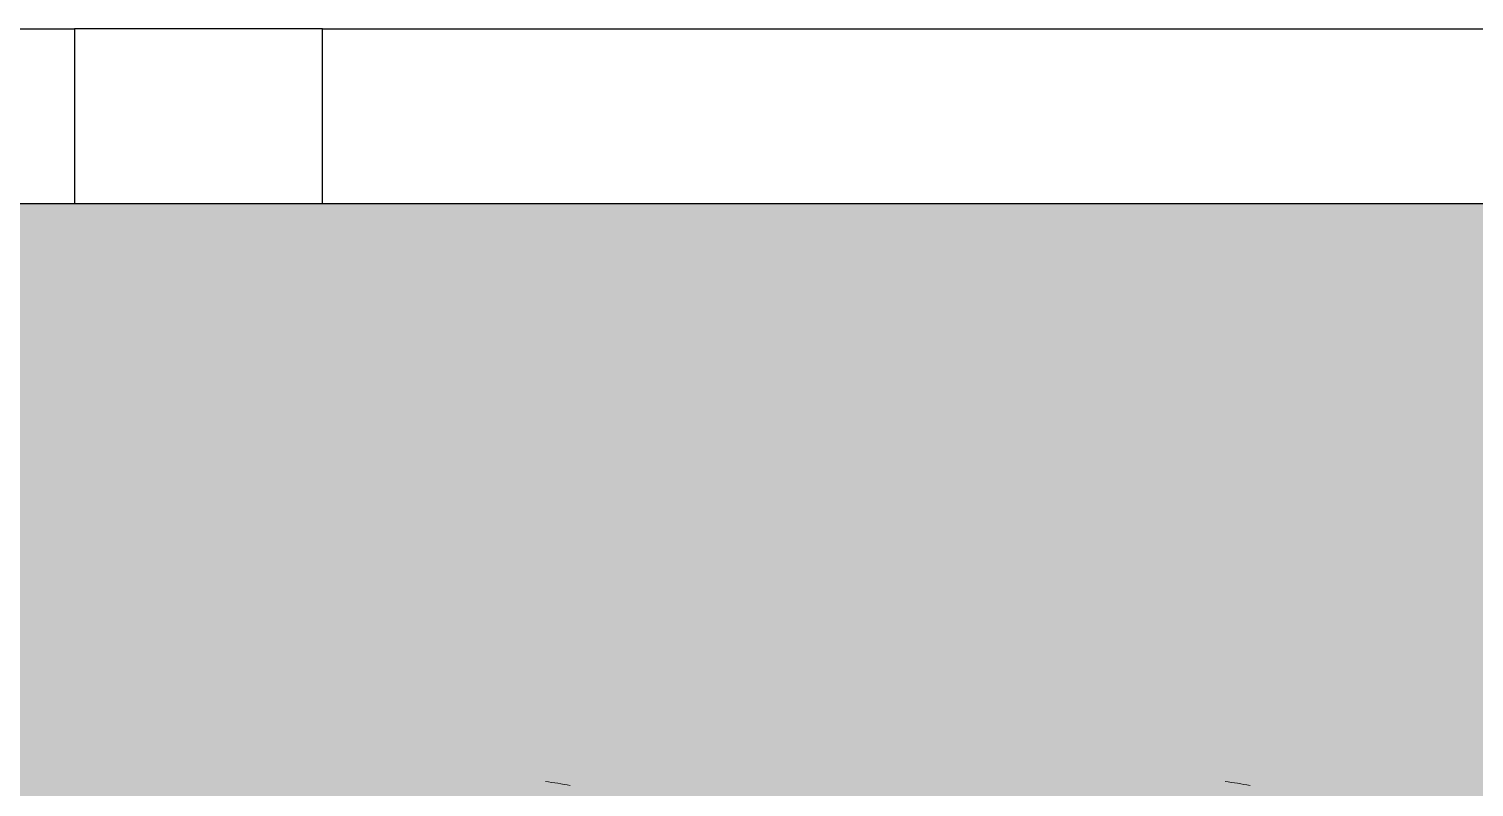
# Model space of a CAD drawing. Header units: millimetres. Extents: x 0 to 90.2, y 0 to 62.5.
# Drawn here: x 70.208 to 72.568, y 44.309 to 45.547 of the extents above; entities that cross this region are included whole.
import ezdxf

# ---------------------------------------------------------------- set-up
doc = ezdxf.new("R2010")
doc.units = ezdxf.units.MM
for name, color, linetype in [('PDF_014405$FT-FIXFIT', 7, 'Continuous'), ('PDF_014405$WA-COL', 7, 'Continuous'), ('PDF_014405$WA-EXT', 7, 'Continuous')]:
    doc.layers.add(name, color=color, linetype=linetype)
doc.layers.add('PDF_014405$HL-TMP', color=7, linetype='Continuous', true_color=0xe6db59)

msp = doc.modelspace()

# ---------------------------------------------------------------- linework, layer by layer
at = {"layer": 'PDF_014405$FT-FIXFIT', "lineweight": 0}
for centre in [(71.0076, 43.9078), (72.1176, 43.9078)]:
    msp.add_arc(centre, 0.4125, 78.1348, 83.8639, dxfattribs=at)
at = {"layer": 'PDF_014405$HL-TMP', "color": 54, "true_color": 0x999900, "transparency": 33554559}
for points in [[(73.5823, 45.2625), (61.7034, 45.2625), (61.7034, 45.2625)], [(73.5823, 45.2625), (61.7034, 45.2625), (73.5823, 36.6832)], [(61.7034, 45.2625), (73.5823, 36.6832), (61.7034, 36.6832)]]:
    msp.add_solid(points, dxfattribs=at)
at = {"layer": 'PDF_014405$WA-COL', "lineweight": 25}
msp.add_lwpolyline([(70.6876, 45.2625), (70.6876, 45.5475), (70.2826, 45.5475), (70.2826, 45.2625)], close=True, dxfattribs=at)
at = {"layer": 'PDF_014405$WA-EXT', "lineweight": 25}
for points in [[(67.7628, 45.5475), (70.2826, 45.5475)], [(70.6876, 45.5475), (73.5823, 45.5475)], [(67.7628, 45.2625), (70.2826, 45.2625)], [(70.6876, 45.2625), (73.5823, 45.2625)]]:
    msp.add_lwpolyline(points, dxfattribs=at)

doc.saveas('drawing.dxf')
